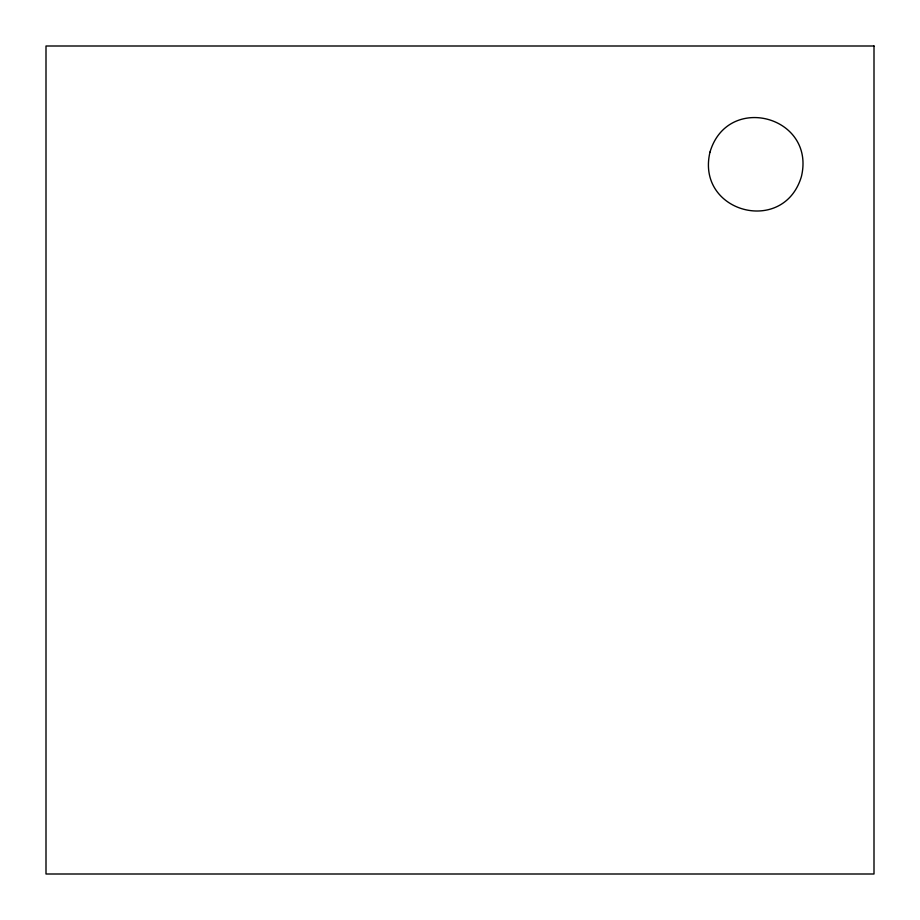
<?xml version="1.0" encoding="UTF-8"?>
<svg xmlns="http://www.w3.org/2000/svg" width="920" height="920" viewBox="0 0 920 920"><rect width="100%" height="100%" fill="white"/><g stroke="black" fill="none" stroke-linecap="round" stroke-linejoin="round"><path stroke-width="1.38" d="M710.01 152.041C695.566 212.416 783.736 236.037 801.412 176.536C815.856 116.162 727.697 92.529 710.01 152.041M874 46L46 46L46 874L874 874L874 46"/></g></svg>
